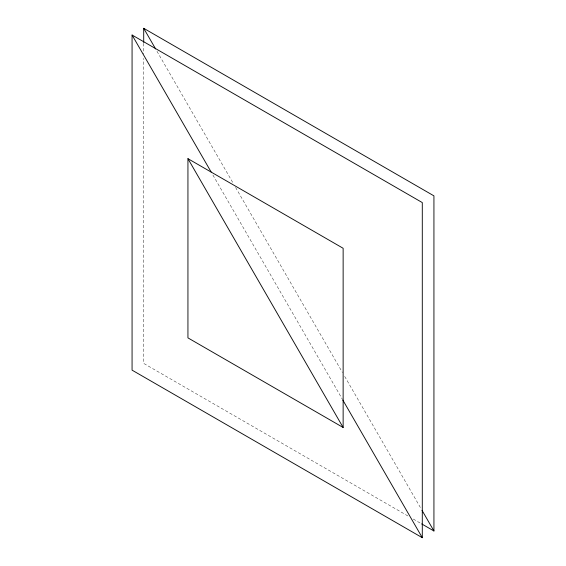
<?xml version="1.0" encoding="UTF-8"?>
<svg xmlns="http://www.w3.org/2000/svg" width="566" height="566" viewBox="0 0 566 566"><rect width="100%" height="100%" fill="white"/><g stroke="black" fill="none" stroke-linecap="round" stroke-linejoin="round"><path stroke-width="0.42" stroke-dasharray="2.83 2.12" d="M407.895 515.951L143.707 363.422L143.707 58.362M413.258 519.043L420.913 523.465M156.959 51.251L233.383 183.617M235.59 187.445L342.494 372.598M344.701 376.425L421.118 508.792M212.908 175.036L342.338 399.214M143.707 43.334L143.707 53.94"/><path stroke-width="0.85" d="M143.707 42.45L143.707 28.3L433.931 195.857L433.931 530.979L421.677 523.904M132.069 35.021L422.293 202.578L422.293 537.7L132.069 370.143L132.069 35.021L211.139 171.979M187.94 158.671L343.137 248.276L343.137 427.486L187.94 337.881L187.94 158.671L343.137 427.486M143.707 28.3L155.636 48.959M422.003 510.32L433.931 530.979M342.777 399.978L422.293 537.7"/></g></svg>
